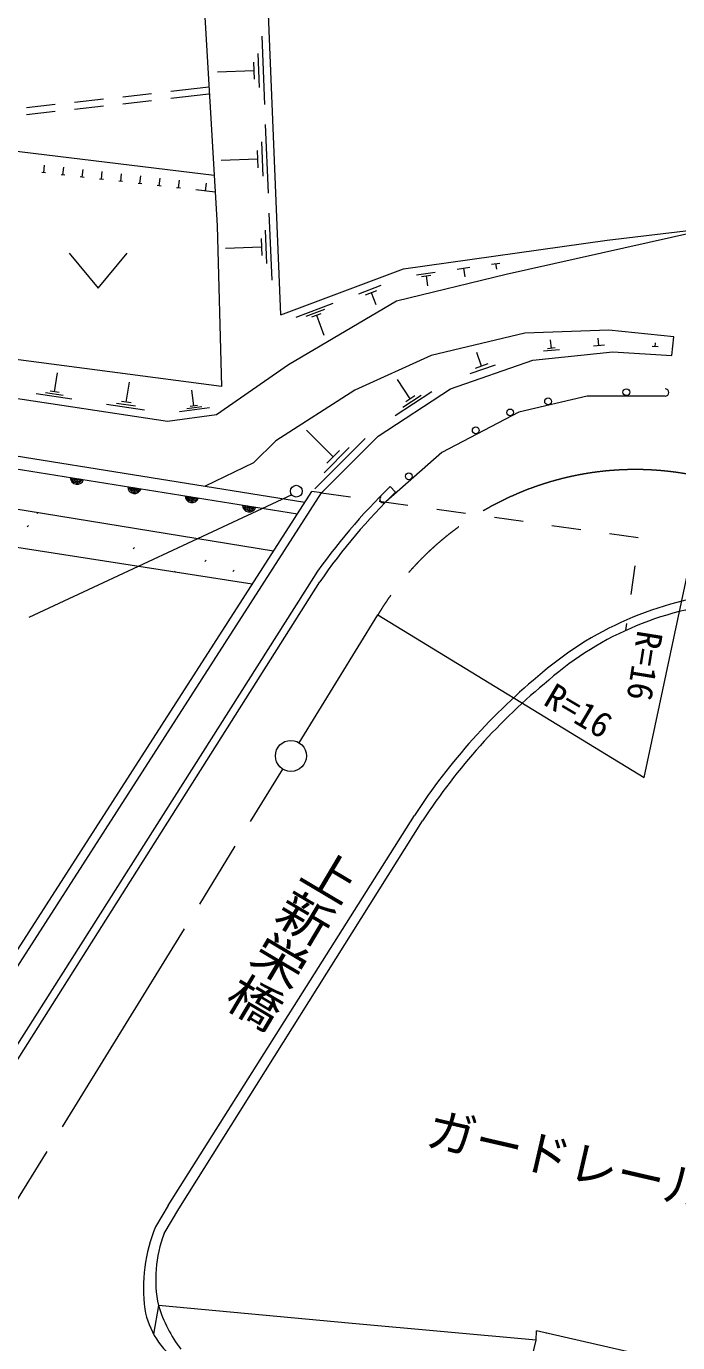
# Model space of a CAD drawing. Units: millimetres, scale not verified. Extents: x 40000 to 680000, y 20000 to 380000.
# Drawn here: x 333956 to 367555, y 269633 to 337554 of the extents above; entities that cross this region are included whole.
import ezdxf
from ezdxf.enums import TextEntityAlignment as Align

# ---------------------------------------------------------------- set-up
doc = ezdxf.new("R2010")
doc.units = ezdxf.units.MM
doc.header["$LTSCALE"] = 1000
doc.linetypes.add('CHAIN', pattern=[18.5, 12, -1.5, 3.5, -1.5])
for name, color, linetype, lineweight in [('M-BGD', 7, 'Continuous', 13), ('M-BMK', 2, 'CHAIN', 13), ('M-BMK-SRVR', 3, 'Continuous', 13), ('M-STR-HTXT', 7, 'Continuous', 13), ('M-STR-STR1', 1, 'Continuous', 13), ('M-STR-STRC', 7, 'Continuous', 13), ('M-STR-STRD', 7, 'Continuous', 13)]:
    doc.layers.add(name, color=color, linetype=linetype, lineweight=lineweight)
doc.layers.add('M-BGD-HTXT', color=7, linetype='Continuous')
doc.styles.add('@ＭＳ ゴシック', font='')
doc.styles.add('ＭＳ ゴシック', font='')
doc.styles.get('@ＭＳ ゴシック').set_extended_font_data('@MS Gothic')
doc.styles.get('ＭＳ ゴシック').set_extended_font_data('MS Gothic')

msp = doc.modelspace()

# ---------------------------------------------------------------- linework, layer by layer
at = {"layer": 'M-BGD'}
for p, q in [((346098, 337052), (346243, 333516)), ((345681, 335707), (345717, 334823)), ((345899, 336159), (345971, 334390)), ((345699, 335265), (343813, 335188)), ((341410, 334203), (343375, 334424)), ((333957, 333362), (335448, 333530)), ((336442, 333642), (337932, 333810)), ((338926, 333922), (340416, 334091)), ((338926, 333562), (340416, 333730)), ((341410, 333842), (343375, 334064)), ((333957, 333002), (335448, 333170)), ((336442, 333282), (337932, 333450)), ((346285, 332490), (346430, 328953)), ((346085, 331596), (346158, 329828)), ((331981, 331283), (343643, 329876)), ((345868, 331144), (345904, 330260)), ((334851, 329997), (334895, 330394)), ((335844, 329885), (335889, 330282)), ((336838, 329773), (336883, 330171)), ((345886, 330702), (344000, 330625)), ((334950, 329986), (334751, 330008)), ((335944, 329874), (335745, 329896)), ((336937, 329762), (336739, 329784)), ((337931, 329650), (337732, 329673)), ((337832, 329661), (337876, 330059)), ((338925, 329539), (338726, 329561)), ((338826, 329550), (338870, 329947)), ((339919, 329427), (339720, 329449)), ((339819, 329438), (339864, 329836)), ((340813, 329326), (340858, 329724)), ((341807, 329215), (341851, 329612)), ((343198, 329058), (343243, 329456)), ((340912, 329315), (340714, 329337)), ((341906, 329203), (341707, 329226)), ((343695, 329002), (342701, 329114)), ((346472, 327920), (346614, 324452)), ((346276, 327044), (346347, 325309)), ((346080, 326167), (344230, 326091)), ((346063, 326601), (346098, 325733)), ((336162, 325848), (337662, 324048)), ((337662, 324048), (339162, 325848)), ((354085, 324737), (355040, 324871)), ((354342, 324643), (354819, 324711)), ((354580, 324677), (354652, 324168)), ((356173, 325031), (356841, 325125)), ((356507, 325078), (356570, 324632)), ((357954, 325281), (358378, 325341)), ((358166, 325311), (358206, 325028)), ((351102, 323754), (352268, 324192)), ((351452, 323708), (352035, 323927)), ((351743, 323817), (351977, 323195)), ((347871, 322542), (349789, 323262)), ((348398, 322594), (349358, 322954)), ((348686, 322556), (349166, 322736)), ((348926, 322646), (349310, 321623)), ((361039, 320936), (360994, 321373)), ((363494, 321080), (363455, 321464)), ((367253, 320565), (367360, 321527)), ((357434, 320021), (357191, 320718)), ((361460, 320869), (360641, 320785)), ((361244, 320957), (360835, 320915)), ((363783, 321110), (363206, 321050)), ((366550, 321009), (366238, 321028)), ((366394, 321019), (366407, 321227)), ((301650, 320500), (348321, 312997)), ((358148, 320075), (356842, 319619)), ((357761, 320135), (357108, 319907)), ((301498, 319850), (347939, 312400)), ((335417, 318701), (335565, 319682)), ((353764, 318326), (353101, 319338)), ((336300, 318316), (334459, 318594)), ((335858, 318508), (334938, 318647)), ((335647, 318666), (335186, 318735)), ((339113, 318157), (339270, 319197)), ((342600, 317964), (342490, 318789)), ((354879, 318695), (352981, 317451)), ((346704, 310477), (301391, 317871)), ((340049, 317750), (338100, 318045)), ((339581, 317954), (338607, 318101)), ((339357, 318120), (338870, 318194)), ((343001, 317913), (342228, 317809)), ((342794, 317990), (342407, 317938)), ((354321, 318510), (353373, 317889)), ((354001, 318481), (353527, 318171)), ((343401, 317861), (341855, 317654)), ((349790, 315339), (348408, 316722)), ((351431, 316288), (348839, 313698)), ((301142, 315697), (345614, 308780)), ((350611, 315814), (349314, 314519)), ((350114, 315663), (349466, 315015)), ((334511, 312419), (334552, 312460)), ((334002, 311729), (334073, 311799)), ((339463, 310586), (339533, 310657)), ((343167, 309935), (343238, 310006)), ((341594, 309405), (341637, 309448)), ((344611, 309430), (344682, 309501)), ((403948, 260235), (360278, 270250)), ((360786, 270103), (360810, 270128))]:
    msp.add_line(p, q, dxfattribs=at)
for points in [[(372386, 328227), (373349, 332433), (373028, 335819), (371709, 339919), (368822, 344446), (344689, 344696), (342799, 344161), (343798, 327264), (344029, 318976)], [(347086, 322675), (346435, 338600), (346934, 340418), (366932, 340168), (367930, 339634), (370640, 336105), (372386, 328227)], [(347086, 322675), (353404, 325045), (363920, 326525), (369695, 327202)], [(369695, 327202), (358716, 324742), (353048, 323370), (347487, 320090)], [(344029, 318976), (331179, 320661), (330466, 321481), (325190, 322140), (322588, 321481), (317027, 320821)], [(367360, 321527), (364009, 321884), (359678, 321723), (354848, 320565), (350900, 318774), (346819, 316171), (345678, 315031), (343186, 313822)], [(347487, 320090), (343762, 317506), (341231, 317167), (317027, 320821)], [(349186, 313480), (352112, 316403), (355837, 318845), (360079, 320324), (364214, 320752), (367253, 320565)], [(366910, 318475), (362886, 318475), (359361, 317639), (355382, 315569), (352498, 313013)], [(360249, 269759), (350771, 270620), (340771, 271545)], [(359347, 266661), (359945, 268472), (360249, 269759), (360278, 270250)]]:
    msp.add_lwpolyline(points, dxfattribs=at)
for centre in [(364910, 318675), (360871, 318203), (358913, 317631), (357139, 316708), (353689, 314336)]:
    msp.add_circle(centre, 175, dxfattribs=at)
for centre, radius, start, end in [((366910, 318663), 188, 270.0017, 90.0017), ((336576, 314278), 354, 179.68453, 342.08971), ((336576, 314278), 283, 181.90857, 339.86567), ((336576, 314278), 212, 185.6549, 336.11934), ((336576, 314278), 142, 193.36663, 328.40761), ((336576, 314278), 100, 203.68429, 318.08995), ((339538, 313803), 354, 179.68453, 342.08971), ((339538, 313803), 283, 181.90857, 339.86567), ((339538, 313803), 212, 185.6549, 336.11934), ((339538, 313803), 142, 193.36663, 328.40761), ((339538, 313803), 100, 203.68429, 318.08995), ((342500, 313328), 354, 179.68453, 342.08971), ((342500, 313328), 283, 181.90857, 339.86567), ((342500, 313328), 212, 185.6549, 336.11934), ((342500, 313328), 142, 193.36663, 328.40761), ((342500, 313328), 100, 203.68429, 318.08995), ((352373, 313154), 188, 131.54026, 311.54026), ((345462, 312853), 354, 179.68453, 342.08971), ((345462, 312853), 283, 181.90857, 339.86567), ((345462, 312853), 212, 185.6549, 336.11934), ((345462, 312853), 142, 193.36663, 328.40761), ((345462, 312853), 100, 203.68429, 318.08995)]:
    msp.add_arc(centre, radius, start, end, dxfattribs=at)
at = {"layer": 'M-BMK'}
for p, q in [((348026, 300589), (352095, 307195)), ((326118, 265020), (347187, 299227))]:
    msp.add_line(p, q, dxfattribs=at)
msp.add_arc((365369, 299174), 15509, 76.06011, 148.85649, dxfattribs=at)
at = {"layer": 'M-BMK-SRVR'}
msp.add_lwpolyline([(352095, 307195), (365823, 298792), (369105, 314227)], dxfattribs=at)
msp.add_circle((347606, 299908), 800, dxfattribs=at)
at = {"layer": 'M-STR-STR1'}
for p, q in [((331193, 286316), (348676, 313549)), ((331581, 286057), (349186, 313480)), ((349186, 313480), (348676, 313549)), ((349186, 313480), (350672, 313271)), ((352157, 313061), (353642, 312852)), ((355128, 312643), (356613, 312433)), ((358098, 312224), (359584, 312015)), ((361069, 311806), (362554, 311596)), ((364039, 311387), (365525, 311178)), ((365345, 309717), (365134, 308232)), ((364922, 306747), (364870, 306379)), ((341266, 276715), (353973, 296836)), ((341826, 276531), (354398, 296560)), ((341266, 276715), (340615, 275609)), ((341067, 275266), (341826, 276531)), ((340771, 271545), (340510, 270068))]:
    msp.add_line(p, q, dxfattribs=at)
for centre, radius, start, end in [((371959, 290870), 17532, 94.57138, 130.47444), ((371698, 291463), 16405, 93.82025, 131.15871), ((381164, 279108), 32460, 129.3576, 146.89539), ((381164, 279108), 31953, 129.3576, 146.89539), ((348417, 272442), 8420, 157.9016, 187.36271), ((347242, 272902), 6612, 159.05153, 191.84484), ((344217, 272099), 4215, 190.06238, 234.96383), ((347596, 273640), 7139, 197.0613, 217.52849)]:
    msp.add_arc(centre, radius, start, end, dxfattribs=at)
at = {"layer": 'M-STR-STRC'}
msp.add_line((347645, 313377), (334083, 307058), dxfattribs=at)
msp.add_circle((347884, 313567), 305, dxfattribs=at)
at = {"layer": 'M-STR-STRD'}
for p, q in [((352727, 313810), (353008, 313520)), ((348762, 309121), (332936, 284138)), ((333286, 283893), (349094, 308892))]:
    msp.add_line(p, q, dxfattribs=at)
for radius in [31396, 30992]:
    msp.add_arc((374602, 291289), radius, 134.16707, 145.3907, dxfattribs=at)

# ---------------------------------------------------------------- texts
at = {"layer": 'M-BGD-HTXT', "style": '@ＭＳ ゴシック', "width": 0.9}
msp.add_text('上新栄橋', height=2062, rotation=239.3, dxfattribs=at).set_placement((346264, 291330), align=Align.BOTTOM_CENTER)
at = {"layer": 'M-BMK-SRVR', "style": 'ＭＳ ゴシック'}
for rotation, p in [(260.878, (366142, 306330)), (329.383, (360895, 303155))]:
    msp.add_text('R=16', height=1320, rotation=rotation, dxfattribs=at).set_placement(p, align=Align.MIDDLE_LEFT)
at = {"layer": 'M-STR-HTXT', "style": 'ＭＳ ゴシック'}
msp.add_text('ガードレール L=7.0', height=1833, rotation=347.027, dxfattribs=at).set_placement((365316, 276781), align=Align.BOTTOM_CENTER)

doc.saveas('drawing.dxf')
